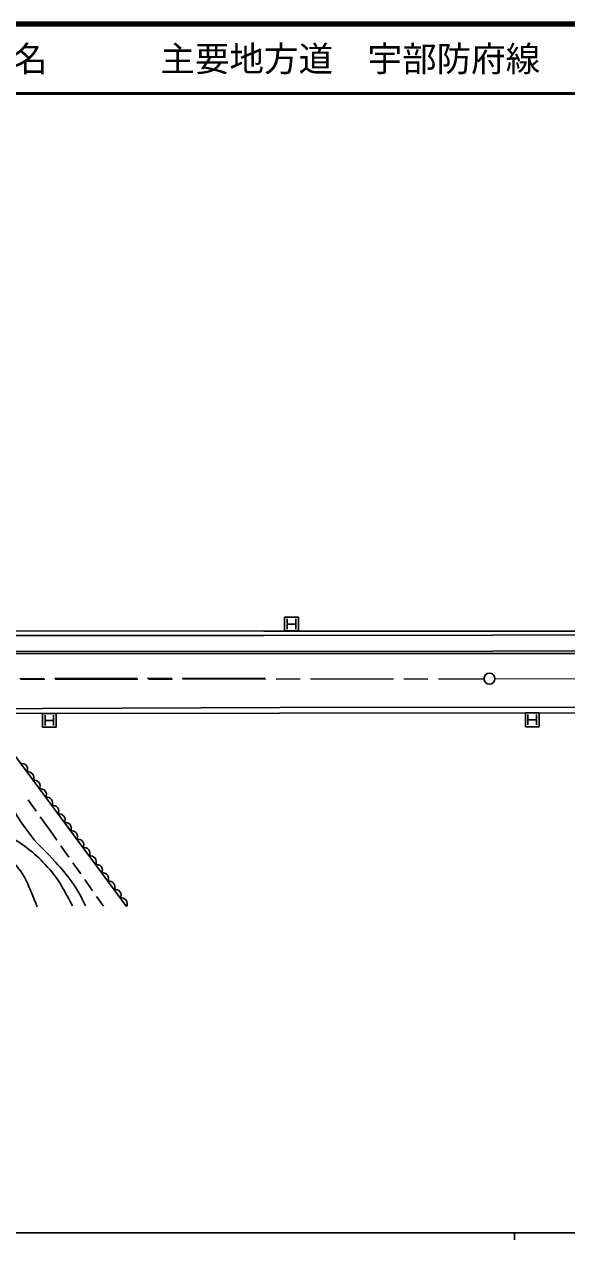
# Model space of a CAD drawing. Units: millimetres, scale not verified. Extents: x 40000 to 680000, y 20000 to 380000.
# Drawn here: x 197019 to 275577, y 204000 to 380000 of the extents above; entities that cross this region are included whole.
import ezdxf
from ezdxf.enums import TextEntityAlignment as Align

# ---------------------------------------------------------------- set-up
doc = ezdxf.new("R2010")
doc.units = ezdxf.units.MM
doc.header["$LTSCALE"] = 1000
doc.linetypes.add('CHAIN', pattern=[18.5, 12, -1.5, 3.5, -1.5])
for name, color, linetype, lineweight in [('M-BGD', 7, 'Continuous', 25), ('M-BMK', 2, 'CHAIN', 13), ('M-BMK-SRVR', 3, 'Continuous', 25), ('M-STR-STR1', 1, 'Continuous', 25), ('M-STR-STRC', 7, 'Continuous', 25), ('M-TTL', 2, 'Continuous', 140), ('M-TTL-BAND', 7, 'Continuous', 25), ('M-TTL-LINE', 7, 'Continuous', 50)]:
    doc.layers.add(name, color=color, linetype=linetype, lineweight=lineweight)
doc.layers.add('M-TTL-TXT', color=7, linetype='Continuous')
doc.styles.add('ＭＳ ゴシック', font='')
doc.styles.get('ＭＳ ゴシック').set_extended_font_data('MS Gothic')

msp = doc.modelspace()

# ---------------------------------------------------------------- linework, layer by layer
at = {"layer": 'M-BGD'}
for p, q in [((211822, 252250), (191082, 280234)), ((197570, 267683), (198739, 266060)), ((199323, 265248), (200761, 263250)), ((200761, 263250), (201736, 261865)), ((202312, 261047), (203464, 259412)), ((204040, 258595), (205191, 256960)), ((205767, 256142), (206919, 254507)), ((207495, 253689), (208470, 252304))]:
    msp.add_line(p, q, dxfattribs=at)
for points in [[(153992, 288876), (231737, 288870), (364306, 288879), (475037, 288968)], [(153996, 289243), (231737, 289200), (364305, 289367), (475036, 289456)]]:
    msp.add_lwpolyline(points, dxfattribs=at)
for centre in [(196683, 272133), (197585, 270916), (198487, 269699), (199389, 268483), (200290, 267266), (201192, 266049), (202094, 264833), (202996, 263616), (203897, 262399), (204799, 261183), (205701, 259966), (206603, 258749), (207504, 257533), (208406, 256316), (209308, 255099), (210210, 253883), (211111, 252666)]:
    msp.add_arc(centre, 823, 329.66912, 103.4197, dxfattribs=at)
for points, knots in [([(181447, 280005), (182360, 277558), (182645, 276847), (183556, 274886), (184671, 272484), (185360, 271157), (186784, 268924), (187429, 267913), (187818, 267354), (188629, 266471), (189205, 265842), (189550, 265494), (190253, 265010), (191873, 263894), (192934, 263517), (194623, 262509), (195747, 261837), (196414, 261508), (197450, 260707), (198539, 259865), (199104, 259330), (200056, 258336), (201990, 256319), (202429, 255193), (203983, 252355)], [0, 0, 0, 0, 1, 1, 1, 2, 2, 2, 3, 3, 3, 4, 4, 4, 5, 5, 5, 6, 6, 6, 7, 7, 7, 8, 8, 8, 8]), ([(187486, 280232), (189275, 277549), (189789, 276778), (191096, 274463), (192419, 272119), (192849, 270638), (194204, 268313), (195574, 265962), (196355, 264638), (198011, 262479), (199248, 260868), (200209, 260195), (201544, 258666), (202498, 257574), (203080, 256995), (203912, 255808), (204806, 254532), (205066, 253995), (205893, 252345)], [0, 0, 0, 0, 1, 1, 1, 2, 2, 2, 3, 3, 3, 4, 4, 4, 5, 5, 5, 6, 6, 6, 6]), ([(176514, 277315), (177034, 274611), (177160, 273905), (177638, 271732), (177935, 270384), (177975, 269591), (178427, 268287), (178784, 267256), (178859, 266513), (179674, 265788), (180607, 264959), (181492, 265084), (182686, 264721), (184228, 264251), (185180, 264307), (186707, 263791), (189491, 262849), (190918, 261940), (193437, 260425), (194208, 259961), (194527, 259536), (195162, 258899), (197283, 256774), (197577, 255308), (198904, 252184)], [0, 0, 0, 0, 1, 1, 1, 2, 2, 2, 3, 3, 3, 4, 4, 4, 5, 5, 5, 6, 6, 6, 7, 7, 7, 8, 8, 8, 8])]:
    msp.add_open_spline(points, degree=3, knots=knots, dxfattribs=at)
at = {"layer": 'M-BMK'}
for p, q in [((164369, 285223), (233237, 285366)), ((164486, 285118), (263592, 285234)), ((265192, 285235), (363918, 285350))]:
    msp.add_line(p, q, dxfattribs=at)
at = {"layer": 'M-BMK-SRVR'}
msp.add_circle((264392, 285235), 800, dxfattribs=at)
at = {"layer": 'M-STR-STR1'}
for points in [[(475038, 292136), (364265, 292103), (231734, 292142), (153743, 292191)], [(153743, 292191), (153744, 291494), (231742, 291493), (364234, 291684), (475038, 291626)], [(153770, 280738), (234024, 281053), (364461, 281204), (475030, 281259)], [(475030, 280438), (364462, 280382), (233979, 280249), (153773, 280220)]]:
    msp.add_lwpolyline(points, dxfattribs=at)
at = {"layer": 'M-STR-STRC'}
for p, q in [((234712, 292154), (234712, 294154)), ((234712, 294154), (236712, 294154)), ((236712, 294154), (236712, 292154)), ((235087, 293904), (235087, 292404)), ((235087, 293154), (236337, 293154)), ((236337, 293904), (236337, 292404)), ((236712, 292154), (234712, 292154)), ((199646, 278208), (199646, 280208)), ((199646, 280208), (201646, 280208)), ((200021, 279958), (200021, 278458)), ((201271, 279958), (201271, 278458)), ((201646, 280208), (201646, 278208)), ((269592, 278289), (269592, 280289)), ((269592, 280289), (271592, 280289)), ((269967, 280039), (269967, 278539)), ((271217, 280039), (271217, 278539)), ((271592, 280289), (271592, 278289)), ((201646, 278208), (199646, 278208)), ((200021, 279208), (201271, 279208)), ((271592, 278289), (269592, 278289)), ((269967, 279289), (271217, 279289))]:
    msp.add_line(p, q, dxfattribs=at)
at = {"layer": 'M-TTL'}
msp.add_line((680000, 380000), (40000, 380000), dxfattribs=at)
at = {"layer": 'M-TTL-BAND'}
for p, q in [((40000, 205000), (579000, 205000)), ((268000, 205000), (268000, 204000))]:
    msp.add_line(p, q, dxfattribs=at)
at = {"layer": 'M-TTL-LINE'}
msp.add_line((40000, 370000), (680000, 370000), dxfattribs=at)

# ---------------------------------------------------------------- texts
at = {"layer": 'M-TTL-TXT', "style": 'ＭＳ ゴシック'}
for s, p in [('路 線 名', (180380, 375000)), ('主要地方道\u3000宇部防府線', (216734, 375000))]:
    msp.add_text(s, height=3666, dxfattribs=at).set_placement(p, align=Align.MIDDLE_LEFT)

doc.saveas('drawing.dxf')
